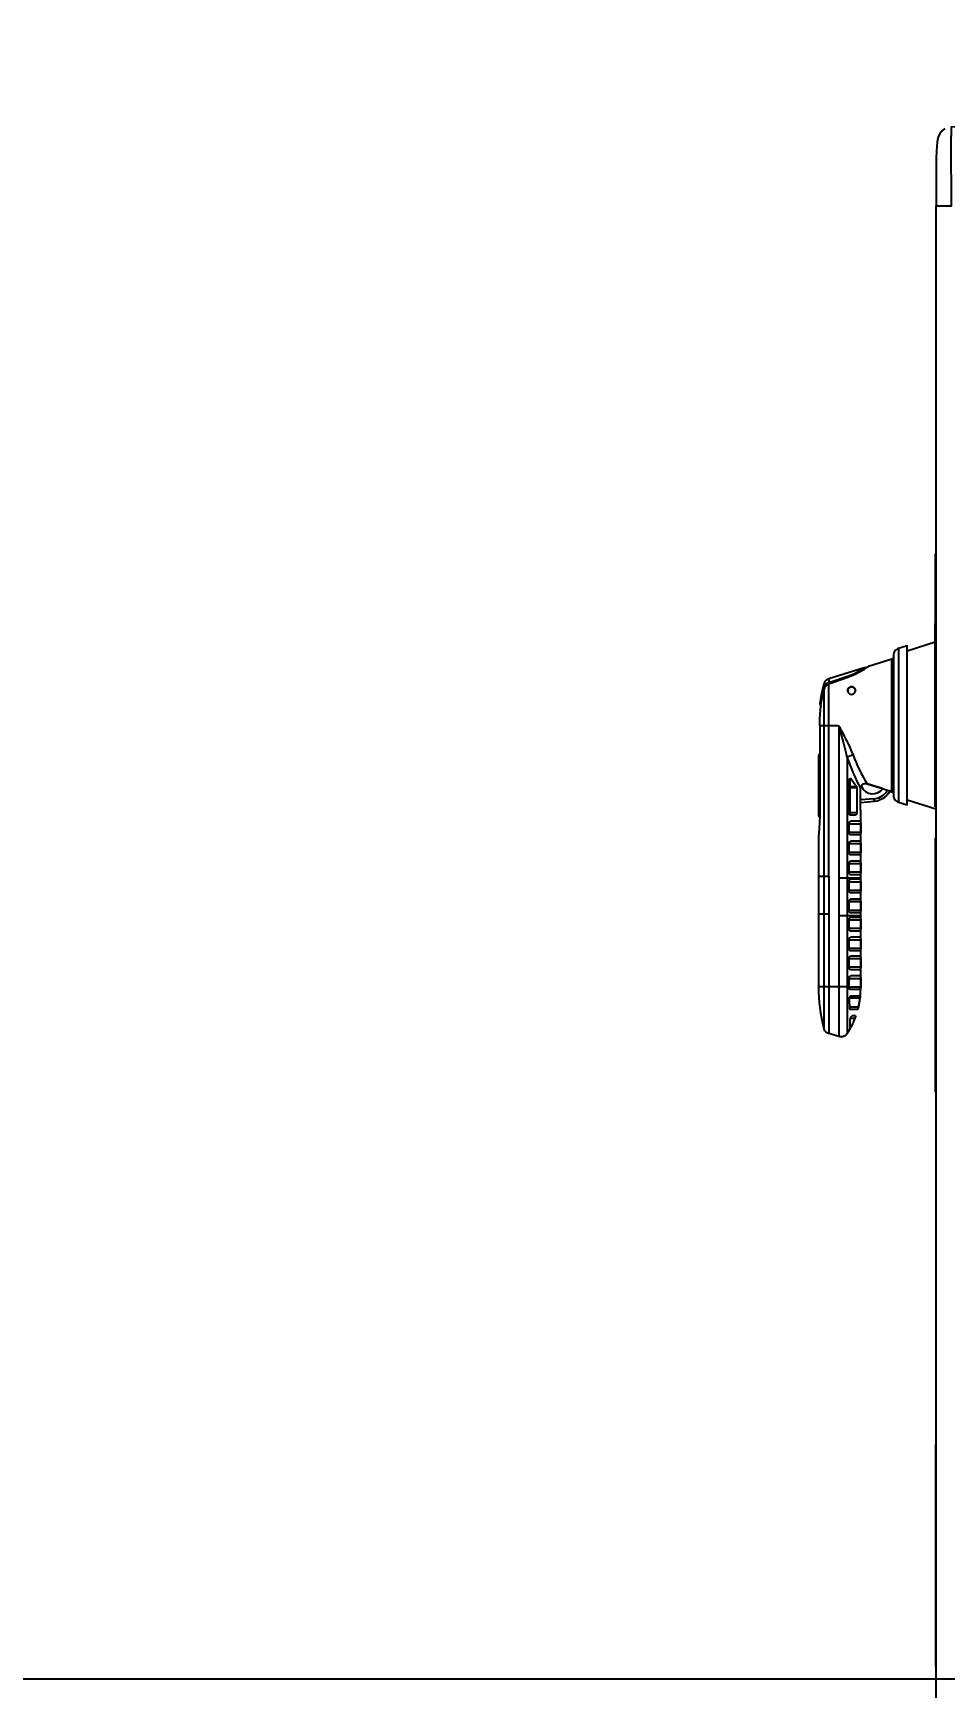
# Model space of a CAD drawing. Header units: feet. Extents: x -17 to 453, y -41 to 31.
# Drawn here: x 47.708 to 48.098, y -6.442 to -5.732 of the extents above; entities that cross this region are included whole.
import ezdxf
from ezdxf.enums import TextEntityAlignment as Align

# ---------------------------------------------------------------- set-up
doc = ezdxf.new("R2018")
doc.units = ezdxf.units.FT
doc.header["$MEASUREMENT"] = 0
doc.layers.add('E-COMB-BOX', color=42, linetype='Continuous')
doc.layers.add('G-ANNO-TEXT', color=1, linetype='Continuous')
doc.styles.add('NEI-A', font='arial.ttf')
doc.styles.get("Standard").update_dxf_attribs({"font": 'arial.ttf'})

# ---------------------------------------------------------------- blocks, each defined once
blk = doc.blocks.new('DETAIL_TITLE')
at = {"style": 'NEI-A', "flags": 8}
blk.add_attdef('#', text='', height=0.2, dxfattribs=at).set_placement((0.5922, -0.5109), align=Align.MIDDLE_CENTER)
at = {"lineweight": 30, "style": '', "flags": 104}
blk.add_attdef('DETAIL_TITLE', text='', height=0.2, dxfattribs=at).set_placement((0.9099, -0.52514), align=Align.BOTTOM_LEFT)
at = {"style": 'NEI-A'}
for tag, p in [('SCALE:', (0.93865, -0.73792)), ('1"_=_', (1.5474, -0.73792))]:
    blk.add_attdef(tag, text='', height=0.1, dxfattribs=at).set_placement(p, align=Align.BOTTOM_LEFT)

msp = doc.modelspace()

# ---------------------------------------------------------------- linework, layer by layer
at = {"layer": 'E-COMB-BOX', "lineweight": 25}
for p, q in [((48.09352, -6.06231), (48.09352, -5.98396)), ((48.04593, -6.02753), (48.04593, -6.15692)), ((48.05234, -6.0278), (48.05234, -6.16049)), ((48.05726, -6.06583), (48.05726, -6.05022)), ((48.05673, -6.05406), (48.06002, -6.05406)), ((48.0437, -6.06583), (48.04421, -6.06583)), ((48.05685, -6.06477), (48.06002, -6.06477)), ((48.04365, -6.07485), (48.04365, -6.1393)), ((48.04365, -6.09194), (48.04807, -6.09194)), ((48.04807, -6.09194), (48.04807, -6.15915)), ((48.05234, -6.09269), (48.06173, -6.09269)), ((48.04807, -6.10821), (48.04365, -6.10821)), ((48.06173, -6.10896), (48.05234, -6.10896)), ((48.09377, -6.42951), (48.09377, -6.33495))]:
    msp.add_line(p, q, dxfattribs=at)
for points in [[(48.11541, -5.77149), (48.10037, -5.77189), (48.10035, -5.77205), (48.10034, -5.77251), (48.10033, -5.77326), (48.10032, -5.77426), (48.1003, -5.77746), (48.1003, -5.78177), (48.1003, -5.78707), (48.10031, -5.78904), (48.10031, -5.79109), (48.10032, -5.79322), (48.10034, -5.79918), (48.10037, -5.80564), (48.09379, -5.80564), (48.09379, -6.44303)], [(48.09765, -5.77254), (48.09592, -5.77397), (48.09492, -5.77585), (48.09455, -5.77717), (48.09434, -5.77849), (48.0942, -5.78012), (48.0941, -5.7823), (48.09402, -5.78517), (48.09397, -5.78889), (48.09395, -5.79229), (48.09393, -5.79623), (48.09392, -5.80071), (48.09392, -5.80564)], [(48.0935, -5.95424), (48.09379, -5.95424)], [(48.0935, -5.95424), (48.0935, -5.98396), (48.09352, -5.98396)], [(48.09379, -5.95551), (48.0935, -5.95551)], [(48.07794, -5.99467), (48.07794, -6.0604)], [(48.09352, -5.99199), (48.08156, -5.99576)], [(48.07571, -5.99819), (48.0757, -5.99836), (48.07566, -5.99852), (48.07559, -5.99868), (48.0755, -5.99882), (48.0754, -5.99895), (48.07527, -5.99906), (48.07512, -5.99915), (48.07497, -5.99921), (48.06502, -6.00234), (48.06502, -6.00234)], [(48.07497, -6.05587), (48.07497, -5.99921)], [(48.09352, -6.00233), (48.0935, -6.00233), (48.0935, -6.00098), (48.09352, -6.00098)], [(48.04433, -6.0181), (48.04461, -6.01846), (48.04593, -6.01139), (48.04625, -6.01062), (48.0467, -6.01), (48.04734, -6.00948), (48.04807, -6.00915), (48.05689, -6.00617), (48.05903, -6.00532), (48.06037, -6.00465), (48.06201, -6.0037), (48.06287, -6.00315), (48.06314, -6.00297)], [(48.06314, -6.00297), (48.04807, -6.00768), (48.04769, -6.00782), (48.04734, -6.00801), (48.04701, -6.00825), (48.04671, -6.00852), (48.04645, -6.00883), (48.04624, -6.00917), (48.04606, -6.00953), (48.04593, -6.00991)], [(48.04806, -6.02753), (48.04806, -6.00974), (48.05625, -6.0069), (48.05906, -6.00576), (48.0609, -6.00483), (48.06329, -6.00345), (48.0646, -6.00262), (48.06502, -6.00234), (48.0646, -6.00262), (48.06403, -6.00298), (48.06376, -6.0029), (48.06314, -6.00297)], [(48.04807, -6.00768), (48.04807, -6.00915), (48.04814, -6.00937), (48.04824, -6.00967)], [(48.05703, -6.00658), (48.05696, -6.00639), (48.05689, -6.00617)], [(48.04421, -6.02753), (48.04422, -6.02603), (48.04427, -6.02453), (48.04436, -6.02303), (48.04454, -6.02084), (48.04488, -6.01796), (48.04535, -6.0151), (48.04593, -6.01226), (48.04593, -6.02753)], [(48.04596, -6.00992), (48.04502, -6.01383), (48.04431, -6.01809)], [(48.04806, -6.00974), (48.04747, -6.01002), (48.04696, -6.01042), (48.0462, -6.01148), (48.04593, -6.01226)], [(48.04593, -6.00991), (48.04593, -6.01139)], [(48.0562, -6.01265), (48.05632, -6.01204), (48.05667, -6.01152), (48.05718, -6.01117), (48.05779, -6.01105), (48.0583, -6.01113)], [(48.0443, -6.01806), (48.04441, -6.01879), (48.04488, -6.01959)], [(48.04421, -6.02753), (48.04421, -6.06614), (48.04415, -6.06903), (48.04399, -6.07159), (48.04381, -6.07356), (48.04368, -6.07469), (48.04366, -6.07482), (48.04365, -6.07487), (48.04366, -6.07485)], [(48.04421, -6.02753), (48.05179, -6.02753), (48.05179, -6.02755), (48.0518, -6.02756), (48.05182, -6.02759), (48.05192, -6.02766), (48.05231, -6.02778), (48.05233, -6.02778), (48.05234, -6.02778), (48.05236, -6.02778), (48.05237, -6.02779), (48.05244, -6.02786), (48.05261, -6.02815), (48.05276, -6.02843), (48.05301, -6.02892), (48.0534, -6.02968), (48.05379, -6.03046), (48.05416, -6.03117), (48.05464, -6.03212), (48.05521, -6.03323), (48.05561, -6.03404), (48.05672, -6.03629), (48.05765, -6.03833), (48.05843, -6.04027), (48.05773, -6.04041), (48.05704, -6.04066), (48.05643, -6.041), (48.056, -6.04139), (48.05566, -6.03984), (48.05523, -6.03808), (48.0548, -6.03647), (48.05431, -6.03464), (48.05387, -6.03309), (48.05334, -6.03118), (48.0531, -6.03033), (48.05286, -6.02948), (48.05274, -6.02903), (48.05262, -6.02863), (48.05256, -6.02839), (48.0525, -6.02821), (48.05247, -6.0281), (48.05244, -6.028), (48.05239, -6.02786), (48.05236, -6.02782), (48.05235, -6.02781), (48.05234, -6.0278), (48.05233, -6.02779), (48.05231, -6.02778)], [(48.04807, -6.09194), (48.04807, -6.02753)], [(48.04421, -6.03954), (48.04386, -6.04), (48.0437, -6.04067)], [(48.0437, -6.04063), (48.0437, -6.06583), (48.04372, -6.06604), (48.04378, -6.06624), (48.04388, -6.06642), (48.04401, -6.06658), (48.04417, -6.06671), (48.04419, -6.06672)], [(48.04375, -6.04063), (48.0441, -6.0403), (48.04416, -6.04014), (48.04421, -6.04007)], [(48.04421, -6.03969), (48.0442, -6.03972), (48.04412, -6.04), (48.0441, -6.0403), (48.04411, -6.04052), (48.04412, -6.04077), (48.04412, -6.06583)], [(48.056, -6.04139), (48.056, -6.15915), (48.05568, -6.15956), (48.0553, -6.15992), (48.05487, -6.16022), (48.0544, -6.16044), (48.05389, -6.16058), (48.05338, -6.16064), (48.05285, -6.16061), (48.05234, -6.16049), (48.04806, -6.15915), (48.04769, -6.15901), (48.04734, -6.15882), (48.04701, -6.15859), (48.04671, -6.15831), (48.04645, -6.158), (48.04623, -6.15767), (48.04606, -6.1573), (48.04593, -6.15692)], [(48.056, -6.04139), (48.05772, -6.04614), (48.05863, -6.04827), (48.05948, -6.05013), (48.06026, -6.05175), (48.0609, -6.05302), (48.06139, -6.05395), (48.06166, -6.05447)], [(48.05726, -6.06583), (48.05705, -6.06579), (48.05697, -6.06572), (48.05691, -6.0656), (48.05687, -6.06546), (48.05686, -6.0653), (48.05686, -6.05128), (48.05689, -6.05092), (48.05697, -6.05059), (48.0571, -6.05035), (48.05718, -6.05027), (48.05726, -6.05023), (48.05748, -6.05025), (48.05767, -6.05043), (48.05889, -6.05215), (48.05992, -6.05358), (48.05996, -6.05366), (48.05999, -6.05377), (48.06001, -6.05391), (48.06002, -6.05406), (48.06002, -6.06477), (48.06001, -6.06498), (48.05999, -6.06518), (48.05996, -6.06537), (48.05992, -6.06553), (48.0598, -6.06575), (48.05967, -6.06583)], [(48.05767, -6.05043), (48.05726, -6.05043)], [(48.09352, -6.04772), (48.0935, -6.04772), (48.0935, -6.04637), (48.09352, -6.04637)], [(48.05726, -6.05358), (48.05706, -6.05361), (48.05689, -6.05372), (48.05686, -6.05376)], [(48.05726, -6.05358), (48.05992, -6.05358)], [(48.06173, -6.0637), (48.06166, -6.0637), (48.06166, -6.05447), (48.06172, -6.05399), (48.06188, -6.05353), (48.06215, -6.05311), (48.06251, -6.05276), (48.06296, -6.05251), (48.06345, -6.05237), (48.06394, -6.05235), (48.06442, -6.05244)], [(48.06166, -6.06046), (48.06758, -6.05995), (48.06758, -6.05993), (48.06757, -6.05986), (48.06756, -6.05977), (48.06755, -6.05964), (48.06754, -6.05947), (48.06752, -6.05929), (48.0675, -6.05909), (48.06748, -6.05889), (48.06942, -6.05845), (48.07124, -6.05747), (48.07272, -6.05604), (48.07319, -6.05522)], [(48.0619, -6.05345), (48.062, -6.05368), (48.06275, -6.05487), (48.06379, -6.05583), (48.06504, -6.05647), (48.06642, -6.05677), (48.06782, -6.05669), (48.06916, -6.05625), (48.07034, -6.05547), (48.07114, -6.05459)], [(48.06215, -6.05311), (48.06194, -6.05343)], [(48.06308, -6.05523), (48.06275, -6.05487)], [(48.07109, -6.05455), (48.06442, -6.05244), (48.07455, -6.05565), (48.07413, -6.05552)], [(48.07208, -6.05817), (48.07106, -6.05885), (48.06996, -6.05939)], [(48.07208, -6.05817), (48.07299, -6.05735)], [(48.07428, -6.0556), (48.07377, -6.0564), (48.07299, -6.05735)], [(48.07377, -6.0564), (48.07428, -6.05559)], [(48.07453, -6.05573), (48.07497, -6.05587), (48.07512, -6.05593), (48.07527, -6.05602), (48.0754, -6.05613), (48.0755, -6.05625), (48.07559, -6.0564), (48.07566, -6.05655), (48.0757, -6.05671), (48.07571, -6.05688)], [(48.04412, -6.06583), (48.04414, -6.06604), (48.04415, -6.06609)], [(48.05705, -6.06579), (48.05692, -6.06571), (48.05689, -6.06567)], [(48.05967, -6.06583), (48.05726, -6.06583)], [(48.06748, -6.05889), (48.06166, -6.0594)], [(48.06173, -6.1393), (48.06173, -6.0637)], [(48.06758, -6.05995), (48.06879, -6.05975), (48.06996, -6.05939)], [(48.08156, -6.05931), (48.09379, -6.06317)], [(48.09352, -6.06104), (48.09379, -6.06104)], [(48.09379, -6.06231), (48.09352, -6.06231)], [(48.05738, -6.07434), (48.05717, -6.07426), (48.05698, -6.07405), (48.0569, -6.07389), (48.05684, -6.07371), (48.0568, -6.0735), (48.05679, -6.07328), (48.05678, -6.06956), (48.05679, -6.06934), (48.05683, -6.06912), (48.05689, -6.06894), (48.05697, -6.06878), (48.05716, -6.06856), (48.05737, -6.06849)], [(48.05678, -6.06955), (48.06171, -6.06955)], [(48.06165, -6.06849), (48.05737, -6.06849)], [(48.06165, -6.06849), (48.06168, -6.06857), (48.06169, -6.0688), (48.0617, -6.06914), (48.06171, -6.06955), (48.06171, -6.07327), (48.0617, -6.07368), (48.06169, -6.07403), (48.06168, -6.07426), (48.06165, -6.07434)], [(48.05738, -6.08285), (48.05717, -6.08277), (48.05698, -6.08256), (48.0569, -6.0824), (48.05684, -6.08222), (48.0568, -6.08201), (48.05679, -6.08179), (48.05678, -6.07807), (48.05679, -6.07784), (48.05683, -6.07763), (48.05689, -6.07745), (48.05697, -6.07729), (48.05716, -6.07707), (48.05737, -6.077)], [(48.05678, -6.07806), (48.06171, -6.07806)], [(48.06171, -6.07327), (48.05679, -6.07327)], [(48.06165, -6.07434), (48.05727, -6.07434)], [(48.06165, -6.077), (48.05737, -6.077)], [(48.06165, -6.077), (48.06168, -6.07708), (48.06169, -6.07731), (48.0617, -6.07765), (48.06171, -6.07806), (48.06171, -6.08178), (48.0617, -6.08219), (48.06169, -6.08253), (48.06168, -6.08276), (48.06165, -6.08285)], [(48.09379, -6.07582), (48.09352, -6.07582), (48.09352, -6.18388), (48.09379, -6.18388)], [(48.05738, -6.09135), (48.05717, -6.09128), (48.05698, -6.09107), (48.0569, -6.09091), (48.05684, -6.09073), (48.0568, -6.09052), (48.05679, -6.0903), (48.05678, -6.08657), (48.05679, -6.08635), (48.05683, -6.08614), (48.05689, -6.08596), (48.05697, -6.0858), (48.05716, -6.08558), (48.05737, -6.08551)], [(48.05678, -6.08657), (48.06171, -6.08657)], [(48.06171, -6.08178), (48.05679, -6.08178)], [(48.06165, -6.08285), (48.05727, -6.08285)], [(48.06165, -6.08551), (48.05737, -6.08551)], [(48.06165, -6.08551), (48.06168, -6.08559), (48.06169, -6.08582), (48.0617, -6.08616), (48.06171, -6.08657), (48.06171, -6.09029), (48.0617, -6.0907), (48.06169, -6.09104), (48.06168, -6.09127), (48.06165, -6.09135)], [(48.05738, -6.09912), (48.05717, -6.09905), (48.05698, -6.09883), (48.0569, -6.09867), (48.05684, -6.09849), (48.0568, -6.09828), (48.05679, -6.09806), (48.05678, -6.09434), (48.05679, -6.09412), (48.05683, -6.09391), (48.05689, -6.09372), (48.05697, -6.09356), (48.05716, -6.09334), (48.05737, -6.09327)], [(48.05678, -6.09433), (48.06171, -6.09433)], [(48.06171, -6.09029), (48.05679, -6.09029)], [(48.06165, -6.09135), (48.05727, -6.09135)], [(48.06165, -6.09327), (48.05737, -6.09327)], [(48.06165, -6.09327), (48.06168, -6.09335), (48.06169, -6.09358), (48.0617, -6.09393), (48.06171, -6.09433), (48.06171, -6.09806), (48.0617, -6.09846), (48.06169, -6.09881), (48.06168, -6.09904), (48.06165, -6.09912)], [(48.06171, -6.09806), (48.05679, -6.09806)], [(48.06165, -6.09912), (48.05727, -6.09912)], [(48.05738, -6.10763), (48.05717, -6.10756), (48.05698, -6.10734), (48.0569, -6.10718), (48.05684, -6.107), (48.0568, -6.10679), (48.05679, -6.10657), (48.05678, -6.10285), (48.05679, -6.10263), (48.05683, -6.10242), (48.05689, -6.10223), (48.05697, -6.10207), (48.05716, -6.10185), (48.05737, -6.10178), (48.06147, -6.10178), (48.06165, -6.10178), (48.06168, -6.10186), (48.06169, -6.10209), (48.0617, -6.10243), (48.06171, -6.10284), (48.06171, -6.10657), (48.0617, -6.10697), (48.06169, -6.10732), (48.06168, -6.10755), (48.06165, -6.10763)], [(48.05678, -6.10284), (48.06171, -6.10284)], [(48.06171, -6.10657), (48.05679, -6.10657)], [(48.06165, -6.10763), (48.05727, -6.10763)], [(48.06165, -6.10178), (48.05737, -6.10178)], [(48.05738, -6.11539), (48.05717, -6.11532), (48.05698, -6.11511), (48.0569, -6.11495), (48.05684, -6.11476), (48.0568, -6.11455), (48.05679, -6.11433), (48.05678, -6.11061), (48.05679, -6.11039), (48.05683, -6.11018), (48.05689, -6.10999), (48.05697, -6.10983), (48.05716, -6.10962), (48.05737, -6.10954)], [(48.05678, -6.11061), (48.06171, -6.11061)], [(48.06171, -6.11433), (48.05679, -6.11433)], [(48.06165, -6.11539), (48.05727, -6.11539)], [(48.06165, -6.10954), (48.05737, -6.10954)], [(48.06165, -6.10954), (48.06168, -6.10963), (48.06169, -6.10985), (48.0617, -6.1102), (48.06171, -6.11061), (48.06171, -6.11433), (48.0617, -6.11474), (48.06169, -6.11508), (48.06168, -6.11531), (48.06165, -6.11539)], [(48.05738, -6.1239), (48.05717, -6.12383), (48.05698, -6.12362), (48.0569, -6.12346), (48.05684, -6.12327), (48.0568, -6.12306), (48.05679, -6.12284), (48.05678, -6.11912), (48.05679, -6.1189), (48.05683, -6.11869), (48.05689, -6.1185), (48.05697, -6.11834), (48.05716, -6.11813), (48.05737, -6.11805)], [(48.05678, -6.11912), (48.06171, -6.11912)], [(48.06165, -6.11805), (48.05737, -6.11805)], [(48.06165, -6.11805), (48.06168, -6.11813), (48.06169, -6.11836), (48.0617, -6.11871), (48.06171, -6.11912), (48.06171, -6.12284), (48.0617, -6.12325), (48.06169, -6.12359), (48.06168, -6.12382), (48.06165, -6.1239)], [(48.05738, -6.13191), (48.05717, -6.13184), (48.05698, -6.13163), (48.0569, -6.13147), (48.05684, -6.13128), (48.0568, -6.13107), (48.05679, -6.13086), (48.05678, -6.12713), (48.05679, -6.12691), (48.05683, -6.1267), (48.05689, -6.12651), (48.05697, -6.12635), (48.05716, -6.12614), (48.05737, -6.12606)], [(48.05678, -6.12713), (48.06171, -6.12713)], [(48.06171, -6.12284), (48.05679, -6.12284)], [(48.06165, -6.1239), (48.05727, -6.1239)], [(48.06165, -6.12606), (48.05737, -6.12606)], [(48.06165, -6.12606), (48.06168, -6.12614), (48.06169, -6.12637), (48.0617, -6.12672), (48.06171, -6.12713), (48.06171, -6.13085), (48.0617, -6.13126), (48.06169, -6.1316), (48.06168, -6.13183), (48.06165, -6.13191)], [(48.05679, -6.13929), (48.05678, -6.13564), (48.05679, -6.13542), (48.05683, -6.13521), (48.05689, -6.13502), (48.05697, -6.13486), (48.05716, -6.13465), (48.05737, -6.13457)], [(48.05678, -6.13564), (48.06171, -6.13564)], [(48.06171, -6.13085), (48.05679, -6.13085)], [(48.06165, -6.13191), (48.05727, -6.13191)], [(48.06165, -6.13457), (48.05737, -6.13457)], [(48.06171, -6.13564), (48.06171, -6.13936), (48.0617, -6.13972), (48.06169, -6.14002), (48.06167, -6.14029), (48.06165, -6.14038), (48.06164, -6.14042)], [(48.06165, -6.13457), (48.06168, -6.13465), (48.06169, -6.13488), (48.0617, -6.13523), (48.06171, -6.13564)], [(48.04365, -6.13929), (48.04369, -6.14152), (48.04379, -6.14375), (48.04397, -6.14597), (48.04422, -6.14818), (48.04454, -6.15039), (48.04494, -6.15258), (48.0454, -6.15476), (48.04593, -6.15692)], [(48.05736, -6.14042), (48.05721, -6.14038), (48.05711, -6.14031), (48.05693, -6.14005), (48.05682, -6.13972), (48.05679, -6.13936), (48.05679, -6.13929), (48.04365, -6.13929)], [(48.06171, -6.13936), (48.05679, -6.13936)], [(48.0573, -6.14893), (48.05718, -6.14889), (48.0571, -6.14879), (48.05705, -6.14864), (48.05703, -6.14845), (48.05691, -6.1445), (48.05692, -6.14429), (48.05695, -6.14407), (48.057, -6.14385), (48.05708, -6.14363), (48.05718, -6.14343), (48.05732, -6.14325), (48.05747, -6.14312), (48.05763, -6.14308)], [(48.06164, -6.14042), (48.05728, -6.14042)], [(48.05763, -6.14308), (48.06146, -6.14308)], [(48.06146, -6.14308), (48.06147, -6.14314), (48.06147, -6.14329), (48.06146, -6.14345), (48.06145, -6.14364), (48.06142, -6.14388), (48.06139, -6.14414), (48.06071, -6.14787), (48.06067, -6.148), (48.06062, -6.14822), (48.06055, -6.14847), (48.06046, -6.14876), (48.06041, -6.14889), (48.06038, -6.14893)], [(48.06045, -6.14896), (48.06088, -6.14721), (48.06134, -6.14466), (48.06163, -6.14209), (48.06173, -6.1395)], [(48.06173, -6.13929), (48.06171, -6.13929)], [(48.06173, -6.13929), (48.06173, -6.13949)], [(48.06139, -6.14414), (48.05694, -6.14414)], [(48.06071, -6.14787), (48.05701, -6.14787)], [(48.06038, -6.14893), (48.05724, -6.14893)], [(48.056, -6.15914), (48.0573, -6.15691), (48.05754, -6.15645)], [(48.05956, -6.15159), (48.05956, -6.15164), (48.05952, -6.1518), (48.05943, -6.15211), (48.05934, -6.15234), (48.05923, -6.15265), (48.05788, -6.15573), (48.05774, -6.15601), (48.05761, -6.15625), (48.0575, -6.15645), (48.05742, -6.1566), (48.05735, -6.1567), (48.05731, -6.15677), (48.05728, -6.15679), (48.05727, -6.15678), (48.05724, -6.15567), (48.05718, -6.15352), (48.05719, -6.15333), (48.05724, -6.15309), (48.05734, -6.1528), (48.05747, -6.15246), (48.05766, -6.15211), (48.05779, -6.1519), (48.05786, -6.15181), (48.05803, -6.15164), (48.05814, -6.15159)], [(48.05724, -6.15573), (48.05788, -6.15573)], [(48.05739, -6.15265), (48.05923, -6.15265)], [(48.05956, -6.15159), (48.05814, -6.15159)], [(48.09377, -6.33495), (48.09379, -6.33495)], [(48.09374, -6.34166), (48.09377, -6.34166)], [(48.09379, -6.33833), (48.09377, -6.33833)], [(48.09374, -6.34703), (48.09377, -6.34703)], [(48.09374, -6.35699), (48.09374, -6.37521), (48.09377, -6.37521)], [(48.09374, -6.35699), (48.09377, -6.35699)], [(48.09374, -6.3571), (48.09377, -6.3571)], [(48.09377, -6.36799), (48.09374, -6.36799)], [(48.09374, -6.37712), (48.09377, -6.37712)], [(48.09377, -6.379), (48.09374, -6.379), (48.09374, -6.38129), (48.09377, -6.38129)], [(48.09377, -6.38865), (48.09374, -6.38865), (48.09374, -6.39144), (48.09377, -6.39144)], [(48.09374, -6.39892), (48.09377, -6.39892)], [(48.09374, -6.3991), (48.09374, -6.39914), (48.09377, -6.39914)], [(48.09374, -6.39963), (48.09377, -6.39963)], [(48.09374, -6.40253), (48.09377, -6.40253)], [(48.09374, -6.40713), (48.09377, -6.40713)], [(48.09374, -6.41731), (48.09377, -6.41731)], [(48.09374, -6.42268), (48.09377, -6.42268)], [(48.09377, -6.42613), (48.09379, -6.42613)], [(48.09379, -6.42951), (48.09377, -6.42951)]]:
    msp.add_lwpolyline(points, dxfattribs=at)
msp.add_lwpolyline([(48.07794, -6.0604), (48.08156, -6.06154), (48.08156, -5.99353), (48.07794, -5.99467), (48.07747, -5.99486), (48.07704, -5.99512), (48.07666, -5.99545), (48.07633, -5.99583), (48.07606, -5.99626), (48.07587, -5.99672), (48.07575, -5.99721), (48.07571, -5.99772), (48.07571, -6.05736), (48.07575, -6.05786), (48.07587, -6.05835), (48.07606, -6.05882), (48.07633, -6.05925), (48.07666, -6.05963), (48.07704, -6.05995), (48.07747, -6.06021)], close=True, dxfattribs=at)
msp.add_lwpolyline([(48.05944, -6.01265), (48.05932, -6.01202), (48.05896, -6.01148), (48.05843, -6.01112), (48.05779, -6.011), (48.05716, -6.01112), (48.05663, -6.01148), (48.05627, -6.01202), (48.05615, -6.01265, -0.999966)], format="xyb", close=True, dxfattribs=at)
for centre, radius, start, end in [((48.05779, -6.01265), 0.00165, 179.99911, 0.00089), ((48.12451, -6.01532), 0.07063, 200.69033, 211.71037)]:
    msp.add_arc(centre, radius, start, end, dxfattribs=at)

# ---------------------------------------------------------------- block references
at = {"layer": 'G-ANNO-TEXT'}
ref = msp.add_blockref('DETAIL_TITLE', (45.86472, 2.97376), dxfattribs=at)
lines = msp.add_mtext('{\\LMOTOR SUPPORT POST/END OF TRACKER GROUNDING (ABOVE GROUND)}', dxfattribs={"layer": '0', "insert": (46.77461, 2.74862), "char_height": 7.6528868, "attachment_point": 1})
ref.add_attrib('DETAIL_TITLE', '', (46.77461, 2.74862)).embed_mtext(lines)

doc.saveas('drawing.dxf')
